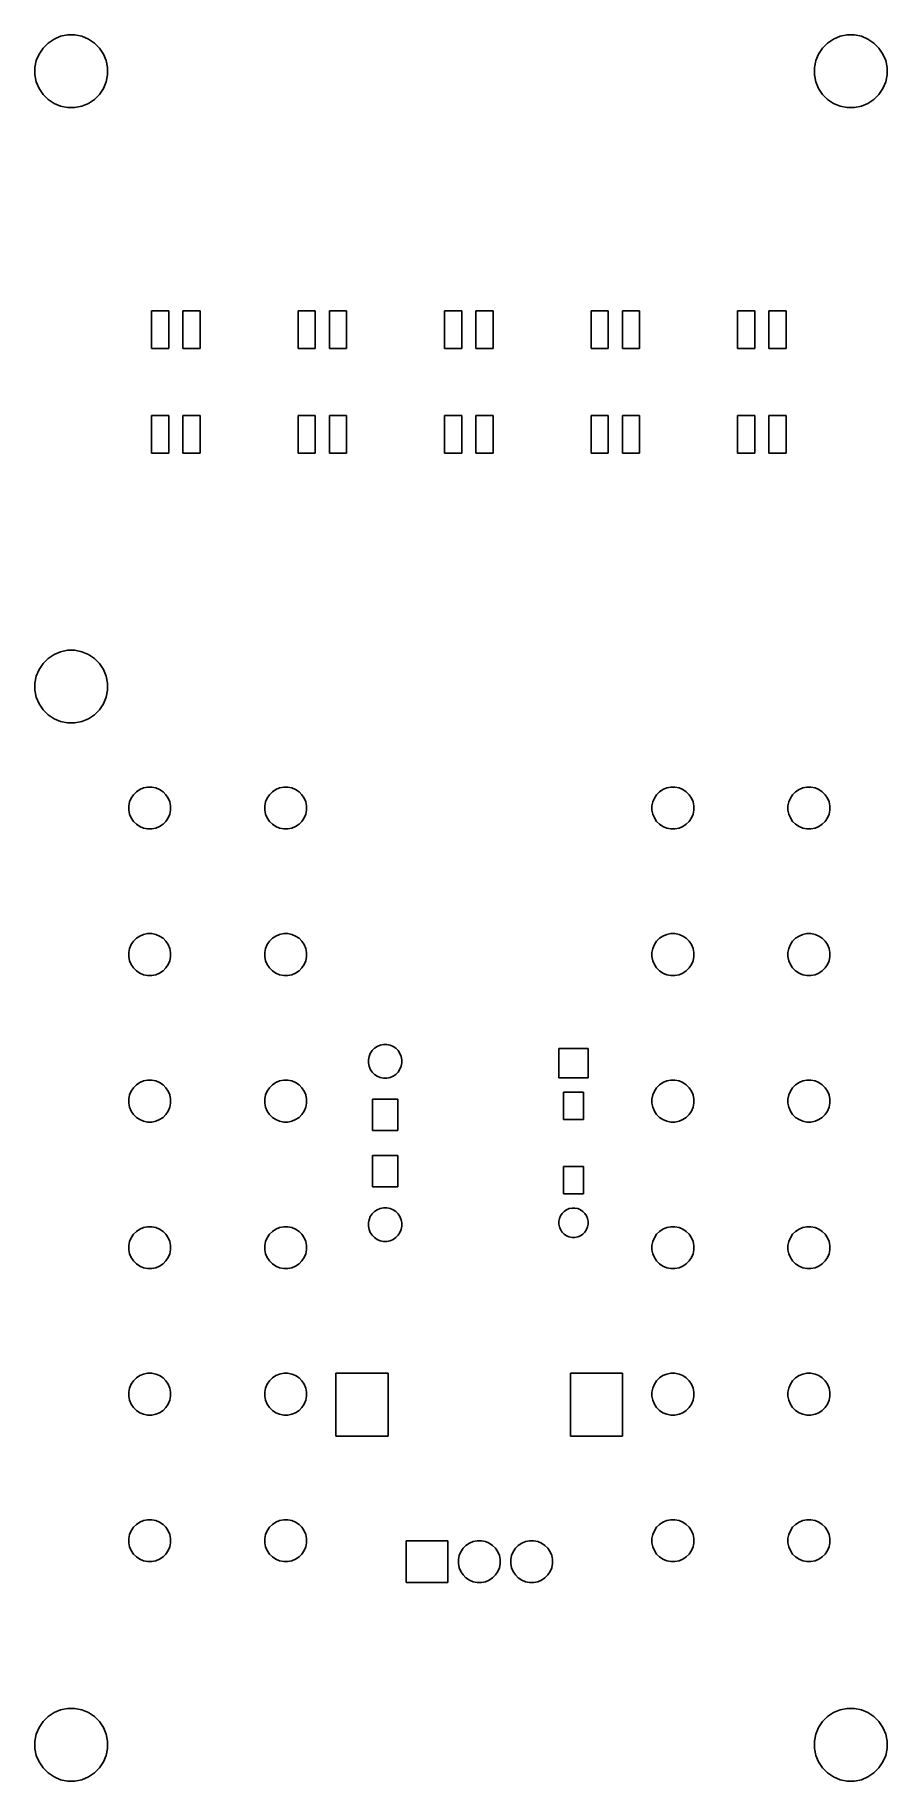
# Model space of a CAD drawing. Extents: x 121.3 to 162, y -103.5 to -20.1.
import ezdxf

# ---------------------------------------------------------------- set-up
doc = ezdxf.new("R2010")
doc.units = 0
doc.layers.add('BLACK', color=7, linetype='CONTINUOUS')

msp = doc.modelspace()

# ---------------------------------------------------------------- linework, layer by layer
at = {"layer": 'BLACK', "linetype": 'CONTINUOUS'}
for p, q in [((121.462, -20.9782), (121.652, -20.694)), ((121.652, -20.694), (121.894, -20.4523)), ((121.894, -20.4523), (122.178, -20.2625)), ((122.178, -20.2625), (122.494, -20.1317)), ((122.494, -20.1317), (122.829, -20.065)), ((122.829, -20.065), (123.171, -20.065)), ((123.171, -20.065), (123.506, -20.1317)), ((123.506, -20.1317), (123.822, -20.2625)), ((123.822, -20.2625), (124.106, -20.4523)), ((124.106, -20.4523), (124.348, -20.694)), ((124.348, -20.694), (124.538, -20.9782)), ((158.712, -20.9782), (158.902, -20.694)), ((158.902, -20.694), (159.144, -20.4523)), ((159.144, -20.4523), (159.428, -20.2625)), ((159.428, -20.2625), (159.744, -20.1317)), ((159.744, -20.1317), (160.079, -20.065)), ((160.079, -20.065), (160.421, -20.065)), ((160.421, -20.065), (160.756, -20.1317)), ((160.756, -20.1317), (161.072, -20.2625)), ((161.072, -20.2625), (161.356, -20.4523)), ((161.356, -20.4523), (161.598, -20.694)), ((161.598, -20.694), (161.788, -20.9782)), ((121.265, -21.6291), (121.332, -21.2939)), ((121.265, -21.9709), (121.265, -21.6291)), ((121.332, -21.2939), (121.462, -20.9782)), ((124.538, -20.9782), (124.668, -21.2939)), ((124.668, -21.2939), (124.735, -21.6291)), ((124.735, -21.6291), (124.735, -21.9709)), ((158.515, -21.6291), (158.582, -21.2939)), ((158.515, -21.9709), (158.515, -21.6291)), ((158.582, -21.2939), (158.712, -20.9782)), ((161.788, -20.9782), (161.918, -21.2939)), ((161.918, -21.2939), (161.985, -21.6291)), ((161.985, -21.6291), (161.985, -21.9709)), ((121.332, -22.3061), (121.265, -21.9709)), ((121.462, -22.6218), (121.332, -22.3061)), ((124.668, -22.3061), (124.538, -22.6218)), ((124.735, -21.9709), (124.668, -22.3061)), ((158.582, -22.3061), (158.515, -21.9709)), ((158.712, -22.6218), (158.582, -22.3061)), ((161.918, -22.3061), (161.788, -22.6218)), ((161.985, -21.9709), (161.918, -22.3061)), ((121.652, -22.906), (121.462, -22.6218)), ((121.894, -23.1477), (121.652, -22.906)), ((122.178, -23.3375), (121.894, -23.1477)), ((122.494, -23.4683), (122.178, -23.3375)), ((123.822, -23.3375), (123.506, -23.4683)), ((124.106, -23.1477), (123.822, -23.3375)), ((124.348, -22.906), (124.106, -23.1477)), ((124.538, -22.6218), (124.348, -22.906)), ((158.902, -22.906), (158.712, -22.6218)), ((159.144, -23.1477), (158.902, -22.906)), ((159.428, -23.3375), (159.144, -23.1477)), ((159.744, -23.4683), (159.428, -23.3375)), ((161.072, -23.3375), (160.756, -23.4683)), ((161.356, -23.1477), (161.072, -23.3375)), ((161.598, -22.906), (161.356, -23.1477)), ((161.788, -22.6218), (161.598, -22.906)), ((122.829, -23.535), (122.494, -23.4683)), ((123.171, -23.535), (122.829, -23.535)), ((123.506, -23.4683), (123.171, -23.535)), ((160.079, -23.535), (159.744, -23.4683)), ((160.421, -23.535), (160.079, -23.535)), ((160.756, -23.4683), (160.421, -23.535)), ((126.84, -35.05), (126.84, -33.25)), ((126.84, -33.25), (127.66, -33.25)), ((127.66, -33.25), (127.66, -35.05)), ((128.34, -35.05), (128.34, -33.25)), ((128.34, -33.25), (129.16, -33.25)), ((129.16, -33.25), (129.16, -35.05)), ((133.84, -35.05), (133.84, -33.25)), ((133.84, -33.25), (134.66, -33.25)), ((134.66, -33.25), (134.66, -35.05)), ((135.34, -35.05), (135.34, -33.25)), ((135.34, -33.25), (136.16, -33.25)), ((136.16, -33.25), (136.16, -35.05)), ((140.84, -35.05), (140.84, -33.25)), ((140.84, -33.25), (141.66, -33.25)), ((141.66, -33.25), (141.66, -35.05)), ((142.34, -35.05), (142.34, -33.25)), ((142.34, -33.25), (143.16, -33.25)), ((143.16, -33.25), (143.16, -35.05)), ((147.84, -35.05), (147.84, -33.25)), ((147.84, -33.25), (148.66, -33.25)), ((148.66, -33.25), (148.66, -35.05)), ((149.34, -35.05), (149.34, -33.25)), ((149.34, -33.25), (150.16, -33.25)), ((150.16, -33.25), (150.16, -35.05)), ((154.84, -35.05), (154.84, -33.25)), ((154.84, -33.25), (155.66, -33.25)), ((155.66, -33.25), (155.66, -35.05)), ((156.34, -35.05), (156.34, -33.25)), ((156.34, -33.25), (157.16, -33.25)), ((157.16, -33.25), (157.16, -35.05)), ((127.66, -35.05), (126.84, -35.05)), ((129.16, -35.05), (128.34, -35.05)), ((134.66, -35.05), (133.84, -35.05)), ((136.16, -35.05), (135.34, -35.05)), ((141.66, -35.05), (140.84, -35.05)), ((143.16, -35.05), (142.34, -35.05)), ((148.66, -35.05), (147.84, -35.05)), ((150.16, -35.05), (149.34, -35.05)), ((155.66, -35.05), (154.84, -35.05)), ((157.16, -35.05), (156.34, -35.05)), ((126.84, -40.05), (126.84, -38.25)), ((126.84, -38.25), (127.66, -38.25)), ((127.66, -38.25), (127.66, -40.05)), ((128.34, -40.05), (128.34, -38.25)), ((128.34, -38.25), (129.16, -38.25)), ((129.16, -38.25), (129.16, -40.05)), ((133.84, -40.05), (133.84, -38.25)), ((133.84, -38.25), (134.66, -38.25)), ((134.66, -38.25), (134.66, -40.05)), ((135.34, -40.05), (135.34, -38.25)), ((135.34, -38.25), (136.16, -38.25)), ((136.16, -38.25), (136.16, -40.05)), ((140.84, -40.05), (140.84, -38.25)), ((140.84, -38.25), (141.66, -38.25)), ((141.66, -38.25), (141.66, -40.05)), ((142.34, -40.05), (142.34, -38.25)), ((142.34, -38.25), (143.16, -38.25)), ((143.16, -38.25), (143.16, -40.05)), ((147.84, -40.05), (147.84, -38.25)), ((147.84, -38.25), (148.66, -38.25)), ((148.66, -38.25), (148.66, -40.05)), ((149.34, -40.05), (149.34, -38.25)), ((149.34, -38.25), (150.16, -38.25)), ((150.16, -38.25), (150.16, -40.05)), ((154.84, -40.05), (154.84, -38.25)), ((154.84, -38.25), (155.66, -38.25)), ((155.66, -38.25), (155.66, -40.05)), ((156.34, -40.05), (156.34, -38.25)), ((156.34, -38.25), (157.16, -38.25)), ((157.16, -38.25), (157.16, -40.05)), ((127.66, -40.05), (126.84, -40.05)), ((129.16, -40.05), (128.34, -40.05)), ((134.66, -40.05), (133.84, -40.05)), ((136.16, -40.05), (135.34, -40.05)), ((141.66, -40.05), (140.84, -40.05)), ((143.16, -40.05), (142.34, -40.05)), ((148.66, -40.05), (147.84, -40.05)), ((150.16, -40.05), (149.34, -40.05)), ((155.66, -40.05), (154.84, -40.05)), ((157.16, -40.05), (156.34, -40.05)), ((121.652, -50.094), (121.894, -49.8523)), ((121.894, -49.8523), (122.178, -49.6625)), ((122.178, -49.6625), (122.494, -49.5317)), ((122.494, -49.5317), (122.829, -49.465)), ((122.829, -49.465), (123.171, -49.465)), ((123.171, -49.465), (123.506, -49.5317)), ((123.506, -49.5317), (123.822, -49.6625)), ((123.822, -49.6625), (124.106, -49.8523)), ((124.106, -49.8523), (124.348, -50.094)), ((121.265, -51.0291), (121.332, -50.6939)), ((121.332, -50.6939), (121.462, -50.3782)), ((121.462, -50.3782), (121.652, -50.094)), ((124.348, -50.094), (124.538, -50.3782)), ((124.538, -50.3782), (124.668, -50.6939)), ((124.668, -50.6939), (124.735, -51.0291)), ((121.265, -51.3709), (121.265, -51.0291)), ((121.332, -51.7061), (121.265, -51.3709)), ((121.462, -52.0218), (121.332, -51.7061)), ((124.668, -51.7061), (124.538, -52.0218)), ((124.735, -51.3709), (124.668, -51.7061)), ((124.735, -51.0291), (124.735, -51.3709)), ((121.652, -52.306), (121.462, -52.0218)), ((121.894, -52.5477), (121.652, -52.306)), ((122.178, -52.7375), (121.894, -52.5477)), ((124.106, -52.5477), (123.822, -52.7375)), ((124.348, -52.306), (124.106, -52.5477)), ((124.538, -52.0218), (124.348, -52.306)), ((122.494, -52.8683), (122.178, -52.7375)), ((122.829, -52.935), (122.494, -52.8683)), ((123.171, -52.935), (122.829, -52.935)), ((123.506, -52.8683), (123.171, -52.935)), ((123.822, -52.7375), (123.506, -52.8683)), ((125.75, -56.9015), (125.788, -56.7083)), ((125.788, -56.7083), (125.864, -56.5263)), ((125.864, -56.5263), (125.973, -56.3625)), ((125.973, -56.3625), (126.113, -56.2232)), ((126.113, -56.2232), (126.276, -56.1138)), ((126.276, -56.1138), (126.458, -56.0384)), ((126.458, -56.0384), (126.652, -56)), ((126.652, -56), (126.848, -56)), ((126.848, -56), (127.042, -56.0384)), ((127.042, -56.0384), (127.224, -56.1138)), ((127.224, -56.1138), (127.387, -56.2232)), ((127.387, -56.2232), (127.527, -56.3625)), ((127.527, -56.3625), (127.636, -56.5263)), ((127.636, -56.5263), (127.712, -56.7083)), ((127.712, -56.7083), (127.75, -56.9015)), ((132.25, -56.9015), (132.288, -56.7083)), ((132.288, -56.7083), (132.364, -56.5263)), ((132.364, -56.5263), (132.473, -56.3625)), ((132.473, -56.3625), (132.613, -56.2232)), ((132.613, -56.2232), (132.776, -56.1138)), ((132.776, -56.1138), (132.958, -56.0384)), ((132.958, -56.0384), (133.152, -56)), ((133.152, -56), (133.348, -56)), ((133.348, -56), (133.542, -56.0384)), ((133.542, -56.0384), (133.724, -56.1138)), ((133.724, -56.1138), (133.887, -56.2232)), ((133.887, -56.2232), (134.027, -56.3625)), ((134.027, -56.3625), (134.136, -56.5263)), ((134.136, -56.5263), (134.212, -56.7083)), ((134.212, -56.7083), (134.25, -56.9015)), ((150.75, -56.9015), (150.788, -56.7083)), ((150.788, -56.7083), (150.864, -56.5263)), ((150.864, -56.5263), (150.973, -56.3625)), ((150.973, -56.3625), (151.113, -56.2232)), ((151.113, -56.2232), (151.276, -56.1138)), ((151.276, -56.1138), (151.458, -56.0384)), ((151.458, -56.0384), (151.652, -56)), ((151.652, -56), (151.848, -56)), ((151.848, -56), (152.042, -56.0384)), ((152.042, -56.0384), (152.224, -56.1138)), ((152.224, -56.1138), (152.387, -56.2232)), ((152.387, -56.2232), (152.527, -56.3625)), ((152.527, -56.3625), (152.636, -56.5263)), ((152.636, -56.5263), (152.712, -56.7083)), ((152.712, -56.7083), (152.75, -56.9015)), ((157.25, -56.9015), (157.288, -56.7083)), ((157.288, -56.7083), (157.364, -56.5263)), ((157.364, -56.5263), (157.473, -56.3625)), ((157.473, -56.3625), (157.613, -56.2232)), ((157.613, -56.2232), (157.776, -56.1138)), ((157.776, -56.1138), (157.958, -56.0384)), ((157.958, -56.0384), (158.152, -56)), ((158.152, -56), (158.348, -56)), ((158.348, -56), (158.542, -56.0384)), ((158.542, -56.0384), (158.724, -56.1138)), ((158.724, -56.1138), (158.887, -56.2232)), ((158.887, -56.2232), (159.027, -56.3625)), ((159.027, -56.3625), (159.136, -56.5263)), ((159.136, -56.5263), (159.212, -56.7083)), ((159.212, -56.7083), (159.25, -56.9015)), ((125.75, -57.0985), (125.75, -56.9015)), ((125.788, -57.2917), (125.75, -57.0985)), ((125.864, -57.4737), (125.788, -57.2917)), ((125.973, -57.6375), (125.864, -57.4737)), ((127.636, -57.4737), (127.527, -57.6375)), ((127.712, -57.2917), (127.636, -57.4737)), ((127.75, -57.0985), (127.712, -57.2917)), ((127.75, -56.9015), (127.75, -57.0985)), ((132.25, -57.0985), (132.25, -56.9015)), ((132.288, -57.2917), (132.25, -57.0985)), ((132.364, -57.4737), (132.288, -57.2917)), ((132.473, -57.6375), (132.364, -57.4737)), ((134.136, -57.4737), (134.027, -57.6375)), ((134.212, -57.2917), (134.136, -57.4737)), ((134.25, -57.0985), (134.212, -57.2917)), ((134.25, -56.9015), (134.25, -57.0985)), ((150.75, -57.0985), (150.75, -56.9015)), ((150.788, -57.2917), (150.75, -57.0985)), ((150.864, -57.4737), (150.788, -57.2917)), ((150.973, -57.6375), (150.864, -57.4737)), ((152.636, -57.4737), (152.527, -57.6375)), ((152.712, -57.2917), (152.636, -57.4737)), ((152.75, -57.0985), (152.712, -57.2917)), ((152.75, -56.9015), (152.75, -57.0985)), ((157.25, -57.0985), (157.25, -56.9015)), ((157.288, -57.2917), (157.25, -57.0985)), ((157.364, -57.4737), (157.288, -57.2917)), ((157.473, -57.6375), (157.364, -57.4737)), ((159.136, -57.4737), (159.027, -57.6375)), ((159.212, -57.2917), (159.136, -57.4737)), ((159.25, -57.0985), (159.212, -57.2917)), ((159.25, -56.9015), (159.25, -57.0985)), ((126.113, -57.7768), (125.973, -57.6375)), ((126.276, -57.8862), (126.113, -57.7768)), ((126.458, -57.9616), (126.276, -57.8862)), ((126.652, -58), (126.458, -57.9616)), ((126.848, -58), (126.652, -58)), ((127.042, -57.9616), (126.848, -58)), ((127.224, -57.8862), (127.042, -57.9616)), ((127.387, -57.7768), (127.224, -57.8862)), ((127.527, -57.6375), (127.387, -57.7768)), ((132.613, -57.7768), (132.473, -57.6375)), ((132.776, -57.8862), (132.613, -57.7768)), ((132.958, -57.9616), (132.776, -57.8862)), ((133.152, -58), (132.958, -57.9616)), ((133.348, -58), (133.152, -58)), ((133.542, -57.9616), (133.348, -58)), ((133.724, -57.8862), (133.542, -57.9616)), ((133.887, -57.7768), (133.724, -57.8862)), ((134.027, -57.6375), (133.887, -57.7768)), ((151.113, -57.7768), (150.973, -57.6375)), ((151.276, -57.8862), (151.113, -57.7768)), ((151.458, -57.9616), (151.276, -57.8862)), ((151.652, -58), (151.458, -57.9616)), ((151.848, -58), (151.652, -58)), ((152.042, -57.9616), (151.848, -58)), ((152.224, -57.8862), (152.042, -57.9616)), ((152.387, -57.7768), (152.224, -57.8862)), ((152.527, -57.6375), (152.387, -57.7768)), ((157.613, -57.7768), (157.473, -57.6375)), ((157.776, -57.8862), (157.613, -57.7768)), ((157.958, -57.9616), (157.776, -57.8862)), ((158.152, -58), (157.958, -57.9616)), ((158.348, -58), (158.152, -58)), ((158.542, -57.9616), (158.348, -58)), ((158.724, -57.8862), (158.542, -57.9616)), ((158.887, -57.7768), (158.724, -57.8862)), ((159.027, -57.6375), (158.887, -57.7768)), ((125.864, -63.5263), (125.973, -63.3625)), ((125.973, -63.3625), (126.113, -63.2232)), ((126.113, -63.2232), (126.276, -63.1138)), ((126.276, -63.1138), (126.458, -63.0384)), ((126.458, -63.0384), (126.652, -63)), ((126.652, -63), (126.848, -63)), ((126.848, -63), (127.042, -63.0384)), ((127.042, -63.0384), (127.224, -63.1138)), ((127.224, -63.1138), (127.387, -63.2232)), ((127.387, -63.2232), (127.527, -63.3625)), ((127.527, -63.3625), (127.636, -63.5263)), ((132.364, -63.5263), (132.473, -63.3625)), ((132.473, -63.3625), (132.613, -63.2232)), ((132.613, -63.2232), (132.776, -63.1138)), ((132.776, -63.1138), (132.958, -63.0384)), ((132.958, -63.0384), (133.152, -63)), ((133.152, -63), (133.348, -63)), ((133.348, -63), (133.542, -63.0384)), ((133.542, -63.0384), (133.724, -63.1138)), ((133.724, -63.1138), (133.887, -63.2232)), ((133.887, -63.2232), (134.027, -63.3625)), ((134.027, -63.3625), (134.136, -63.5263)), ((150.864, -63.5263), (150.973, -63.3625)), ((150.973, -63.3625), (151.113, -63.2232)), ((151.113, -63.2232), (151.276, -63.1138)), ((151.276, -63.1138), (151.458, -63.0384)), ((151.458, -63.0384), (151.652, -63)), ((151.652, -63), (151.848, -63)), ((151.848, -63), (152.042, -63.0384)), ((152.042, -63.0384), (152.224, -63.1138)), ((152.224, -63.1138), (152.387, -63.2232)), ((152.387, -63.2232), (152.527, -63.3625)), ((152.527, -63.3625), (152.636, -63.5263)), ((157.364, -63.5263), (157.473, -63.3625)), ((157.473, -63.3625), (157.613, -63.2232)), ((157.613, -63.2232), (157.776, -63.1138)), ((157.776, -63.1138), (157.958, -63.0384)), ((157.958, -63.0384), (158.152, -63)), ((158.152, -63), (158.348, -63)), ((158.348, -63), (158.542, -63.0384)), ((158.542, -63.0384), (158.724, -63.1138)), ((158.724, -63.1138), (158.887, -63.2232)), ((158.887, -63.2232), (159.027, -63.3625)), ((159.027, -63.3625), (159.136, -63.5263)), ((125.75, -63.9015), (125.788, -63.7083)), ((125.75, -64.0985), (125.75, -63.9015)), ((125.788, -64.2917), (125.75, -64.0985)), ((125.788, -63.7083), (125.864, -63.5263)), ((127.636, -63.5263), (127.712, -63.7083)), ((127.712, -63.7083), (127.75, -63.9015)), ((127.75, -64.0985), (127.712, -64.2917)), ((127.75, -63.9015), (127.75, -64.0985)), ((132.25, -63.9015), (132.288, -63.7083)), ((132.25, -64.0985), (132.25, -63.9015)), ((132.288, -64.2917), (132.25, -64.0985)), ((132.288, -63.7083), (132.364, -63.5263)), ((134.136, -63.5263), (134.212, -63.7083)), ((134.212, -63.7083), (134.25, -63.9015)), ((134.25, -64.0985), (134.212, -64.2917)), ((134.25, -63.9015), (134.25, -64.0985)), ((150.75, -63.9015), (150.788, -63.7083)), ((150.75, -64.0985), (150.75, -63.9015)), ((150.788, -64.2917), (150.75, -64.0985)), ((150.788, -63.7083), (150.864, -63.5263)), ((152.636, -63.5263), (152.712, -63.7083)), ((152.712, -63.7083), (152.75, -63.9015)), ((152.75, -64.0985), (152.712, -64.2917)), ((152.75, -63.9015), (152.75, -64.0985)), ((157.25, -63.9015), (157.288, -63.7083)), ((157.25, -64.0985), (157.25, -63.9015)), ((157.288, -64.2917), (157.25, -64.0985)), ((157.288, -63.7083), (157.364, -63.5263)), ((159.136, -63.5263), (159.212, -63.7083)), ((159.212, -63.7083), (159.25, -63.9015)), ((159.25, -64.0985), (159.212, -64.2917)), ((159.25, -63.9015), (159.25, -64.0985)), ((125.864, -64.4737), (125.788, -64.2917)), ((125.973, -64.6375), (125.864, -64.4737)), ((126.113, -64.7768), (125.973, -64.6375)), ((126.276, -64.8862), (126.113, -64.7768)), ((126.458, -64.9616), (126.276, -64.8862)), ((126.652, -65), (126.458, -64.9616)), ((126.848, -65), (126.652, -65)), ((127.042, -64.9616), (126.848, -65)), ((127.224, -64.8862), (127.042, -64.9616)), ((127.387, -64.7768), (127.224, -64.8862)), ((127.527, -64.6375), (127.387, -64.7768)), ((127.636, -64.4737), (127.527, -64.6375)), ((127.712, -64.2917), (127.636, -64.4737)), ((132.364, -64.4737), (132.288, -64.2917)), ((132.473, -64.6375), (132.364, -64.4737)), ((132.613, -64.7768), (132.473, -64.6375)), ((132.776, -64.8862), (132.613, -64.7768)), ((132.958, -64.9616), (132.776, -64.8862)), ((133.152, -65), (132.958, -64.9616)), ((133.348, -65), (133.152, -65)), ((133.542, -64.9616), (133.348, -65)), ((133.724, -64.8862), (133.542, -64.9616)), ((133.887, -64.7768), (133.724, -64.8862)), ((134.027, -64.6375), (133.887, -64.7768)), ((134.136, -64.4737), (134.027, -64.6375)), ((134.212, -64.2917), (134.136, -64.4737)), ((150.864, -64.4737), (150.788, -64.2917)), ((150.973, -64.6375), (150.864, -64.4737)), ((151.113, -64.7768), (150.973, -64.6375)), ((151.276, -64.8862), (151.113, -64.7768)), ((151.458, -64.9616), (151.276, -64.8862)), ((151.652, -65), (151.458, -64.9616)), ((151.848, -65), (151.652, -65)), ((152.042, -64.9616), (151.848, -65)), ((152.224, -64.8862), (152.042, -64.9616)), ((152.387, -64.7768), (152.224, -64.8862)), ((152.527, -64.6375), (152.387, -64.7768)), ((152.636, -64.4737), (152.527, -64.6375)), ((152.712, -64.2917), (152.636, -64.4737)), ((157.364, -64.4737), (157.288, -64.2917)), ((157.473, -64.6375), (157.364, -64.4737)), ((157.613, -64.7768), (157.473, -64.6375)), ((157.776, -64.8862), (157.613, -64.7768)), ((157.958, -64.9616), (157.776, -64.8862)), ((158.152, -65), (157.958, -64.9616)), ((158.348, -65), (158.152, -65)), ((158.542, -64.9616), (158.348, -65)), ((158.724, -64.8862), (158.542, -64.9616)), ((158.887, -64.7768), (158.724, -64.8862)), ((159.027, -64.6375), (158.887, -64.7768)), ((159.136, -64.4737), (159.027, -64.6375)), ((159.212, -64.2917), (159.136, -64.4737)), ((137.49, -68.4786), (137.621, -68.391)), ((137.621, -68.391), (137.767, -68.3307)), ((137.767, -68.3307), (137.921, -68.3)), ((137.921, -68.3), (138.079, -68.3)), ((138.079, -68.3), (138.233, -68.3307)), ((138.233, -68.3307), (138.379, -68.391)), ((138.379, -68.391), (138.51, -68.4786)), ((137.2, -69.0212), (137.231, -68.8666)), ((137.2, -69.1788), (137.2, -69.0212)), ((137.231, -69.3334), (137.2, -69.1788)), ((137.231, -68.8666), (137.291, -68.7211)), ((137.291, -68.7211), (137.379, -68.59)), ((137.379, -68.59), (137.49, -68.4786)), ((138.51, -68.4786), (138.621, -68.59)), ((138.621, -68.59), (138.709, -68.7211)), ((138.709, -68.7211), (138.769, -68.8666)), ((138.769, -68.8666), (138.8, -69.0212)), ((138.8, -69.1788), (138.769, -69.3334)), ((138.8, -69.0212), (138.8, -69.1788)), ((146.302, -69.8885), (146.302, -68.4915)), ((146.302, -68.4915), (147.698, -68.4915)), ((147.698, -68.4915), (147.698, -69.8885)), ((126.276, -70.1138), (126.458, -70.0384)), ((126.458, -70.0384), (126.652, -70)), ((126.652, -70), (126.848, -70)), ((126.848, -70), (127.042, -70.0384)), ((127.042, -70.0384), (127.224, -70.1138)), ((132.776, -70.1138), (132.958, -70.0384)), ((132.958, -70.0384), (133.152, -70)), ((133.152, -70), (133.348, -70)), ((133.348, -70), (133.542, -70.0384)), ((133.542, -70.0384), (133.724, -70.1138)), ((137.291, -69.4789), (137.231, -69.3334)), ((137.379, -69.61), (137.291, -69.4789)), ((137.49, -69.7214), (137.379, -69.61)), ((137.621, -69.809), (137.49, -69.7214)), ((137.767, -69.8693), (137.621, -69.809)), ((137.921, -69.9), (137.767, -69.8693)), ((138.079, -69.9), (137.921, -69.9)), ((138.233, -69.8693), (138.079, -69.9)), ((138.379, -69.809), (138.233, -69.8693)), ((138.51, -69.7214), (138.379, -69.809)), ((138.621, -69.61), (138.51, -69.7214)), ((138.709, -69.4789), (138.621, -69.61)), ((138.769, -69.3334), (138.709, -69.4789)), ((147.698, -69.8885), (146.302, -69.8885)), ((151.276, -70.1138), (151.458, -70.0384)), ((151.458, -70.0384), (151.652, -70)), ((151.652, -70), (151.848, -70)), ((151.848, -70), (152.042, -70.0384)), ((152.042, -70.0384), (152.224, -70.1138)), ((157.776, -70.1138), (157.958, -70.0384)), ((157.958, -70.0384), (158.152, -70)), ((158.152, -70), (158.348, -70)), ((158.348, -70), (158.542, -70.0384)), ((158.542, -70.0384), (158.724, -70.1138)), ((125.75, -70.9015), (125.788, -70.7083)), ((125.75, -71.0985), (125.75, -70.9015)), ((125.788, -70.7083), (125.864, -70.5263)), ((125.864, -70.5263), (125.973, -70.3625)), ((125.973, -70.3625), (126.113, -70.2232)), ((126.113, -70.2232), (126.276, -70.1138)), ((127.224, -70.1138), (127.387, -70.2232)), ((127.387, -70.2232), (127.527, -70.3625)), ((127.527, -70.3625), (127.636, -70.5263)), ((127.636, -70.5263), (127.712, -70.7083)), ((127.712, -70.7083), (127.75, -70.9015)), ((127.75, -70.9015), (127.75, -71.0985)), ((132.25, -70.9015), (132.288, -70.7083)), ((132.25, -71.0985), (132.25, -70.9015)), ((132.288, -70.7083), (132.364, -70.5263)), ((132.364, -70.5263), (132.473, -70.3625)), ((132.473, -70.3625), (132.613, -70.2232)), ((132.613, -70.2232), (132.776, -70.1138)), ((133.724, -70.1138), (133.887, -70.2232)), ((133.887, -70.2232), (134.027, -70.3625)), ((134.027, -70.3625), (134.136, -70.5263)), ((134.136, -70.5263), (134.212, -70.7083)), ((134.212, -70.7083), (134.25, -70.9015)), ((134.25, -70.9015), (134.25, -71.0985)), ((137.4, -72.4), (137.4, -70.9)), ((137.4, -70.9), (138.6, -70.9)), ((138.6, -70.9), (138.6, -72.4)), ((146.525, -71.875), (146.525, -70.575)), ((146.525, -70.575), (147.475, -70.575)), ((147.475, -70.575), (147.475, -71.875)), ((150.75, -70.9015), (150.788, -70.7083)), ((150.75, -71.0985), (150.75, -70.9015)), ((150.788, -70.7083), (150.864, -70.5263)), ((150.864, -70.5263), (150.973, -70.3625)), ((150.973, -70.3625), (151.113, -70.2232)), ((151.113, -70.2232), (151.276, -70.1138)), ((152.224, -70.1138), (152.387, -70.2232)), ((152.387, -70.2232), (152.527, -70.3625)), ((152.527, -70.3625), (152.636, -70.5263)), ((152.636, -70.5263), (152.712, -70.7083)), ((152.712, -70.7083), (152.75, -70.9015)), ((152.75, -70.9015), (152.75, -71.0985)), ((157.25, -70.9015), (157.288, -70.7083)), ((157.25, -71.0985), (157.25, -70.9015)), ((157.288, -70.7083), (157.364, -70.5263)), ((157.364, -70.5263), (157.473, -70.3625)), ((157.473, -70.3625), (157.613, -70.2232)), ((157.613, -70.2232), (157.776, -70.1138)), ((158.724, -70.1138), (158.887, -70.2232)), ((158.887, -70.2232), (159.027, -70.3625)), ((159.027, -70.3625), (159.136, -70.5263)), ((159.136, -70.5263), (159.212, -70.7083)), ((159.212, -70.7083), (159.25, -70.9015)), ((159.25, -70.9015), (159.25, -71.0985)), ((125.788, -71.2917), (125.75, -71.0985)), ((125.864, -71.4737), (125.788, -71.2917)), ((125.973, -71.6375), (125.864, -71.4737)), ((126.113, -71.7768), (125.973, -71.6375)), ((127.527, -71.6375), (127.387, -71.7768)), ((127.636, -71.4737), (127.527, -71.6375)), ((127.712, -71.2917), (127.636, -71.4737)), ((127.75, -71.0985), (127.712, -71.2917)), ((132.288, -71.2917), (132.25, -71.0985)), ((132.364, -71.4737), (132.288, -71.2917)), ((132.473, -71.6375), (132.364, -71.4737)), ((132.613, -71.7768), (132.473, -71.6375)), ((134.027, -71.6375), (133.887, -71.7768)), ((134.136, -71.4737), (134.027, -71.6375)), ((134.212, -71.2917), (134.136, -71.4737)), ((134.25, -71.0985), (134.212, -71.2917)), ((150.788, -71.2917), (150.75, -71.0985)), ((150.864, -71.4737), (150.788, -71.2917)), ((150.973, -71.6375), (150.864, -71.4737)), ((151.113, -71.7768), (150.973, -71.6375)), ((152.527, -71.6375), (152.387, -71.7768)), ((152.636, -71.4737), (152.527, -71.6375)), ((152.712, -71.2917), (152.636, -71.4737)), ((152.75, -71.0985), (152.712, -71.2917)), ((157.288, -71.2917), (157.25, -71.0985)), ((157.364, -71.4737), (157.288, -71.2917)), ((157.473, -71.6375), (157.364, -71.4737)), ((157.613, -71.7768), (157.473, -71.6375)), ((159.027, -71.6375), (158.887, -71.7768)), ((159.136, -71.4737), (159.027, -71.6375)), ((159.212, -71.2917), (159.136, -71.4737)), ((159.25, -71.0985), (159.212, -71.2917)), ((126.276, -71.8862), (126.113, -71.7768)), ((126.458, -71.9616), (126.276, -71.8862)), ((126.652, -72), (126.458, -71.9616)), ((126.848, -72), (126.652, -72)), ((127.042, -71.9616), (126.848, -72)), ((127.224, -71.8862), (127.042, -71.9616)), ((127.387, -71.7768), (127.224, -71.8862)), ((132.776, -71.8862), (132.613, -71.7768)), ((132.958, -71.9616), (132.776, -71.8862)), ((133.152, -72), (132.958, -71.9616)), ((133.348, -72), (133.152, -72)), ((133.542, -71.9616), (133.348, -72)), ((133.724, -71.8862), (133.542, -71.9616)), ((133.887, -71.7768), (133.724, -71.8862)), ((138.6, -72.4), (137.4, -72.4)), ((147.475, -71.875), (146.525, -71.875)), ((151.276, -71.8862), (151.113, -71.7768)), ((151.458, -71.9616), (151.276, -71.8862)), ((151.652, -72), (151.458, -71.9616)), ((151.848, -72), (151.652, -72)), ((152.042, -71.9616), (151.848, -72)), ((152.224, -71.8862), (152.042, -71.9616)), ((152.387, -71.7768), (152.224, -71.8862)), ((157.776, -71.8862), (157.613, -71.7768)), ((157.958, -71.9616), (157.776, -71.8862)), ((158.152, -72), (157.958, -71.9616)), ((158.348, -72), (158.152, -72)), ((158.542, -71.9616), (158.348, -72)), ((158.724, -71.8862), (158.542, -71.9616)), ((158.887, -71.7768), (158.724, -71.8862)), ((137.4, -75.1), (137.4, -73.6)), ((137.4, -73.6), (138.6, -73.6)), ((138.6, -73.6), (138.6, -75.1)), ((146.525, -75.425), (146.525, -74.125)), ((146.525, -74.125), (147.475, -74.125)), ((147.475, -74.125), (147.475, -75.425)), ((138.6, -75.1), (137.4, -75.1)), ((147.475, -75.425), (146.525, -75.425)), ((137.2, -76.8212), (137.231, -76.6666)), ((137.231, -76.6666), (137.291, -76.5211)), ((137.291, -76.5211), (137.379, -76.39)), ((137.379, -76.39), (137.49, -76.2786)), ((137.49, -76.2786), (137.621, -76.191)), ((137.621, -76.191), (137.767, -76.1307)), ((137.767, -76.1307), (137.921, -76.1)), ((137.921, -76.1), (138.079, -76.1)), ((138.079, -76.1), (138.233, -76.1307)), ((138.233, -76.1307), (138.379, -76.191)), ((138.379, -76.191), (138.51, -76.2786)), ((138.51, -76.2786), (138.621, -76.39)), ((138.621, -76.39), (138.709, -76.5211)), ((138.709, -76.5211), (138.769, -76.6666)), ((138.769, -76.6666), (138.8, -76.8212)), ((146.302, -76.7412), (146.328, -76.6063)), ((146.302, -76.8788), (146.302, -76.7412)), ((146.328, -76.6063), (146.381, -76.4791)), ((146.381, -76.4791), (146.457, -76.3647)), ((146.457, -76.3647), (146.555, -76.2674)), ((146.555, -76.2674), (146.669, -76.191)), ((146.669, -76.191), (146.796, -76.1383)), ((146.796, -76.1383), (146.931, -76.1115)), ((146.931, -76.1115), (147.069, -76.1115)), ((147.069, -76.1115), (147.204, -76.1383)), ((147.204, -76.1383), (147.331, -76.191)), ((147.331, -76.191), (147.445, -76.2674)), ((147.445, -76.2674), (147.543, -76.3647)), ((147.543, -76.3647), (147.619, -76.4791)), ((147.619, -76.4791), (147.672, -76.6063)), ((147.672, -76.6063), (147.698, -76.7412)), ((147.698, -76.7412), (147.698, -76.8788)), ((125.788, -77.7083), (125.864, -77.5263)), ((125.864, -77.5263), (125.973, -77.3625)), ((125.973, -77.3625), (126.113, -77.2232)), ((126.113, -77.2232), (126.276, -77.1138)), ((126.276, -77.1138), (126.458, -77.0384)), ((126.458, -77.0384), (126.652, -77)), ((126.652, -77), (126.848, -77)), ((126.848, -77), (127.042, -77.0384)), ((127.042, -77.0384), (127.224, -77.1138)), ((127.224, -77.1138), (127.387, -77.2232)), ((127.387, -77.2232), (127.527, -77.3625)), ((127.527, -77.3625), (127.636, -77.5263)), ((127.636, -77.5263), (127.712, -77.7083)), ((132.288, -77.7083), (132.364, -77.5263)), ((132.364, -77.5263), (132.473, -77.3625)), ((132.473, -77.3625), (132.613, -77.2232)), ((132.613, -77.2232), (132.776, -77.1138)), ((132.776, -77.1138), (132.958, -77.0384)), ((132.958, -77.0384), (133.152, -77)), ((133.152, -77), (133.348, -77)), ((133.348, -77), (133.542, -77.0384)), ((133.542, -77.0384), (133.724, -77.1138)), ((133.724, -77.1138), (133.887, -77.2232)), ((133.887, -77.2232), (134.027, -77.3625)), ((134.027, -77.3625), (134.136, -77.5263)), ((134.136, -77.5263), (134.212, -77.7083)), ((137.2, -76.9788), (137.2, -76.8212)), ((137.231, -77.1334), (137.2, -76.9788)), ((137.291, -77.2789), (137.231, -77.1334)), ((137.379, -77.41), (137.291, -77.2789)), ((137.49, -77.5214), (137.379, -77.41)), ((137.621, -77.609), (137.49, -77.5214)), ((138.51, -77.5214), (138.379, -77.609)), ((138.621, -77.41), (138.51, -77.5214)), ((138.709, -77.2789), (138.621, -77.41)), ((138.769, -77.1334), (138.709, -77.2789)), ((138.8, -76.9788), (138.769, -77.1334)), ((138.8, -76.8212), (138.8, -76.9788)), ((146.328, -77.0137), (146.302, -76.8788)), ((146.381, -77.1409), (146.328, -77.0137)), ((146.457, -77.2553), (146.381, -77.1409)), ((146.555, -77.3526), (146.457, -77.2553)), ((146.669, -77.429), (146.555, -77.3526)), ((146.796, -77.4817), (146.669, -77.429)), ((146.931, -77.5085), (146.796, -77.4817)), ((147.069, -77.5085), (146.931, -77.5085)), ((147.204, -77.4817), (147.069, -77.5085)), ((147.331, -77.429), (147.204, -77.4817)), ((147.445, -77.3526), (147.331, -77.429)), ((147.543, -77.2553), (147.445, -77.3526)), ((147.619, -77.1409), (147.543, -77.2553)), ((147.672, -77.0137), (147.619, -77.1409)), ((147.698, -76.8788), (147.672, -77.0137)), ((150.788, -77.7083), (150.864, -77.5263)), ((150.864, -77.5263), (150.973, -77.3625)), ((150.973, -77.3625), (151.113, -77.2232)), ((151.113, -77.2232), (151.276, -77.1138)), ((151.276, -77.1138), (151.458, -77.0384)), ((151.458, -77.0384), (151.652, -77)), ((151.652, -77), (151.848, -77)), ((151.848, -77), (152.042, -77.0384)), ((152.042, -77.0384), (152.224, -77.1138)), ((152.224, -77.1138), (152.387, -77.2232)), ((152.387, -77.2232), (152.527, -77.3625)), ((152.527, -77.3625), (152.636, -77.5263)), ((152.636, -77.5263), (152.712, -77.7083)), ((157.288, -77.7083), (157.364, -77.5263)), ((157.364, -77.5263), (157.473, -77.3625)), ((157.473, -77.3625), (157.613, -77.2232)), ((157.613, -77.2232), (157.776, -77.1138)), ((157.776, -77.1138), (157.958, -77.0384)), ((157.958, -77.0384), (158.152, -77)), ((158.152, -77), (158.348, -77)), ((158.348, -77), (158.542, -77.0384)), ((158.542, -77.0384), (158.724, -77.1138)), ((158.724, -77.1138), (158.887, -77.2232)), ((158.887, -77.2232), (159.027, -77.3625)), ((159.027, -77.3625), (159.136, -77.5263)), ((159.136, -77.5263), (159.212, -77.7083)), ((125.75, -77.9015), (125.788, -77.7083)), ((125.75, -78.0985), (125.75, -77.9015)), ((125.788, -78.2917), (125.75, -78.0985)), ((125.864, -78.4737), (125.788, -78.2917)), ((127.712, -78.2917), (127.636, -78.4737)), ((127.712, -77.7083), (127.75, -77.9015)), ((127.75, -78.0985), (127.712, -78.2917)), ((127.75, -77.9015), (127.75, -78.0985)), ((132.25, -77.9015), (132.288, -77.7083)), ((132.25, -78.0985), (132.25, -77.9015)), ((132.288, -78.2917), (132.25, -78.0985)), ((132.364, -78.4737), (132.288, -78.2917)), ((134.212, -78.2917), (134.136, -78.4737)), ((134.212, -77.7083), (134.25, -77.9015)), ((134.25, -78.0985), (134.212, -78.2917)), ((134.25, -77.9015), (134.25, -78.0985)), ((137.767, -77.6693), (137.621, -77.609)), ((137.921, -77.7), (137.767, -77.6693)), ((138.079, -77.7), (137.921, -77.7)), ((138.233, -77.6693), (138.079, -77.7)), ((138.379, -77.609), (138.233, -77.6693)), ((150.75, -77.9015), (150.788, -77.7083)), ((150.75, -78.0985), (150.75, -77.9015)), ((150.788, -78.2917), (150.75, -78.0985)), ((150.864, -78.4737), (150.788, -78.2917)), ((152.712, -78.2917), (152.636, -78.4737)), ((152.712, -77.7083), (152.75, -77.9015)), ((152.75, -78.0985), (152.712, -78.2917)), ((152.75, -77.9015), (152.75, -78.0985)), ((157.25, -77.9015), (157.288, -77.7083)), ((157.25, -78.0985), (157.25, -77.9015)), ((157.288, -78.2917), (157.25, -78.0985)), ((157.364, -78.4737), (157.288, -78.2917)), ((159.212, -78.2917), (159.136, -78.4737)), ((159.212, -77.7083), (159.25, -77.9015)), ((159.25, -78.0985), (159.212, -78.2917)), ((159.25, -77.9015), (159.25, -78.0985)), ((125.973, -78.6375), (125.864, -78.4737)), ((126.113, -78.7768), (125.973, -78.6375)), ((126.276, -78.8862), (126.113, -78.7768)), ((126.458, -78.9616), (126.276, -78.8862)), ((126.652, -79), (126.458, -78.9616)), ((126.848, -79), (126.652, -79)), ((127.042, -78.9616), (126.848, -79)), ((127.224, -78.8862), (127.042, -78.9616)), ((127.387, -78.7768), (127.224, -78.8862)), ((127.527, -78.6375), (127.387, -78.7768)), ((127.636, -78.4737), (127.527, -78.6375)), ((132.473, -78.6375), (132.364, -78.4737)), ((132.613, -78.7768), (132.473, -78.6375)), ((132.776, -78.8862), (132.613, -78.7768)), ((132.958, -78.9616), (132.776, -78.8862)), ((133.152, -79), (132.958, -78.9616)), ((133.348, -79), (133.152, -79)), ((133.542, -78.9616), (133.348, -79)), ((133.724, -78.8862), (133.542, -78.9616)), ((133.887, -78.7768), (133.724, -78.8862)), ((134.027, -78.6375), (133.887, -78.7768)), ((134.136, -78.4737), (134.027, -78.6375)), ((150.973, -78.6375), (150.864, -78.4737)), ((151.113, -78.7768), (150.973, -78.6375)), ((151.276, -78.8862), (151.113, -78.7768)), ((151.458, -78.9616), (151.276, -78.8862)), ((151.652, -79), (151.458, -78.9616)), ((151.848, -79), (151.652, -79)), ((152.042, -78.9616), (151.848, -79)), ((152.224, -78.8862), (152.042, -78.9616)), ((152.387, -78.7768), (152.224, -78.8862)), ((152.527, -78.6375), (152.387, -78.7768)), ((152.636, -78.4737), (152.527, -78.6375)), ((157.473, -78.6375), (157.364, -78.4737)), ((157.613, -78.7768), (157.473, -78.6375)), ((157.776, -78.8862), (157.613, -78.7768)), ((157.958, -78.9616), (157.776, -78.8862)), ((158.152, -79), (157.958, -78.9616)), ((158.348, -79), (158.152, -79)), ((158.542, -78.9616), (158.348, -79)), ((158.724, -78.8862), (158.542, -78.9616)), ((158.887, -78.7768), (158.724, -78.8862)), ((159.027, -78.6375), (158.887, -78.7768)), ((159.136, -78.4737), (159.027, -78.6375)), ((125.973, -84.3625), (126.113, -84.2232)), ((126.113, -84.2232), (126.276, -84.1138)), ((126.276, -84.1138), (126.458, -84.0384)), ((126.458, -84.0384), (126.652, -84)), ((126.652, -84), (126.848, -84)), ((126.848, -84), (127.042, -84.0384)), ((127.042, -84.0384), (127.224, -84.1138)), ((127.224, -84.1138), (127.387, -84.2232)), ((127.387, -84.2232), (127.527, -84.3625)), ((132.473, -84.3625), (132.613, -84.2232)), ((132.613, -84.2232), (132.776, -84.1138)), ((132.776, -84.1138), (132.958, -84.0384)), ((132.958, -84.0384), (133.152, -84)), ((133.152, -84), (133.348, -84)), ((133.348, -84), (133.542, -84.0384)), ((133.542, -84.0384), (133.724, -84.1138)), ((133.724, -84.1138), (133.887, -84.2232)), ((133.887, -84.2232), (134.027, -84.3625)), ((135.65, -87), (135.65, -84)), ((135.65, -84), (138.15, -84)), ((138.15, -84), (138.15, -87)), ((146.85, -87), (146.85, -84)), ((146.85, -84), (149.35, -84)), ((149.35, -84), (149.35, -87)), ((150.973, -84.3625), (151.113, -84.2232)), ((151.113, -84.2232), (151.276, -84.1138)), ((151.276, -84.1138), (151.458, -84.0384)), ((151.458, -84.0384), (151.652, -84)), ((151.652, -84), (151.848, -84)), ((151.848, -84), (152.042, -84.0384)), ((152.042, -84.0384), (152.224, -84.1138)), ((152.224, -84.1138), (152.387, -84.2232)), ((152.387, -84.2232), (152.527, -84.3625)), ((157.473, -84.3625), (157.613, -84.2232)), ((157.613, -84.2232), (157.776, -84.1138)), ((157.776, -84.1138), (157.958, -84.0384)), ((157.958, -84.0384), (158.152, -84)), ((158.152, -84), (158.348, -84)), ((158.348, -84), (158.542, -84.0384)), ((158.542, -84.0384), (158.724, -84.1138)), ((158.724, -84.1138), (158.887, -84.2232)), ((158.887, -84.2232), (159.027, -84.3625)), ((125.75, -84.9015), (125.788, -84.7083)), ((125.75, -85.0985), (125.75, -84.9015)), ((125.788, -84.7083), (125.864, -84.5263)), ((125.864, -84.5263), (125.973, -84.3625)), ((127.527, -84.3625), (127.636, -84.5263)), ((127.636, -84.5263), (127.712, -84.7083)), ((127.712, -84.7083), (127.75, -84.9015)), ((127.75, -84.9015), (127.75, -85.0985)), ((132.25, -84.9015), (132.288, -84.7083)), ((132.25, -85.0985), (132.25, -84.9015)), ((132.288, -84.7083), (132.364, -84.5263)), ((132.364, -84.5263), (132.473, -84.3625)), ((134.027, -84.3625), (134.136, -84.5263)), ((134.136, -84.5263), (134.212, -84.7083)), ((134.212, -84.7083), (134.25, -84.9015)), ((134.25, -84.9015), (134.25, -85.0985)), ((150.75, -84.9015), (150.788, -84.7083)), ((150.75, -85.0985), (150.75, -84.9015)), ((150.788, -84.7083), (150.864, -84.5263)), ((150.864, -84.5263), (150.973, -84.3625)), ((152.527, -84.3625), (152.636, -84.5263)), ((152.636, -84.5263), (152.712, -84.7083)), ((152.712, -84.7083), (152.75, -84.9015)), ((152.75, -84.9015), (152.75, -85.0985)), ((157.25, -84.9015), (157.288, -84.7083)), ((157.25, -85.0985), (157.25, -84.9015)), ((157.288, -84.7083), (157.364, -84.5263)), ((157.364, -84.5263), (157.473, -84.3625)), ((159.027, -84.3625), (159.136, -84.5263)), ((159.136, -84.5263), (159.212, -84.7083)), ((159.212, -84.7083), (159.25, -84.9015)), ((159.25, -84.9015), (159.25, -85.0985)), ((125.788, -85.2917), (125.75, -85.0985)), ((125.864, -85.4737), (125.788, -85.2917)), ((125.973, -85.6375), (125.864, -85.4737)), ((126.113, -85.7768), (125.973, -85.6375)), ((126.276, -85.8862), (126.113, -85.7768)), ((126.458, -85.9616), (126.276, -85.8862)), ((127.224, -85.8862), (127.042, -85.9616)), ((127.387, -85.7768), (127.224, -85.8862)), ((127.527, -85.6375), (127.387, -85.7768)), ((127.636, -85.4737), (127.527, -85.6375)), ((127.712, -85.2917), (127.636, -85.4737)), ((127.75, -85.0985), (127.712, -85.2917)), ((132.288, -85.2917), (132.25, -85.0985)), ((132.364, -85.4737), (132.288, -85.2917)), ((132.473, -85.6375), (132.364, -85.4737)), ((132.613, -85.7768), (132.473, -85.6375)), ((132.776, -85.8862), (132.613, -85.7768)), ((132.958, -85.9616), (132.776, -85.8862)), ((133.724, -85.8862), (133.542, -85.9616)), ((133.887, -85.7768), (133.724, -85.8862)), ((134.027, -85.6375), (133.887, -85.7768)), ((134.136, -85.4737), (134.027, -85.6375)), ((134.212, -85.2917), (134.136, -85.4737)), ((134.25, -85.0985), (134.212, -85.2917)), ((150.788, -85.2917), (150.75, -85.0985)), ((150.864, -85.4737), (150.788, -85.2917)), ((150.973, -85.6375), (150.864, -85.4737)), ((151.113, -85.7768), (150.973, -85.6375)), ((151.276, -85.8862), (151.113, -85.7768)), ((151.458, -85.9616), (151.276, -85.8862)), ((152.224, -85.8862), (152.042, -85.9616)), ((152.387, -85.7768), (152.224, -85.8862)), ((152.527, -85.6375), (152.387, -85.7768)), ((152.636, -85.4737), (152.527, -85.6375)), ((152.712, -85.2917), (152.636, -85.4737)), ((152.75, -85.0985), (152.712, -85.2917)), ((157.288, -85.2917), (157.25, -85.0985)), ((157.364, -85.4737), (157.288, -85.2917)), ((157.473, -85.6375), (157.364, -85.4737)), ((157.613, -85.7768), (157.473, -85.6375)), ((157.776, -85.8862), (157.613, -85.7768)), ((157.958, -85.9616), (157.776, -85.8862)), ((158.724, -85.8862), (158.542, -85.9616)), ((158.887, -85.7768), (158.724, -85.8862)), ((159.027, -85.6375), (158.887, -85.7768)), ((159.136, -85.4737), (159.027, -85.6375)), ((159.212, -85.2917), (159.136, -85.4737)), ((159.25, -85.0985), (159.212, -85.2917)), ((126.652, -86), (126.458, -85.9616)), ((126.848, -86), (126.652, -86)), ((127.042, -85.9616), (126.848, -86)), ((133.152, -86), (132.958, -85.9616)), ((133.348, -86), (133.152, -86)), ((133.542, -85.9616), (133.348, -86)), ((151.652, -86), (151.458, -85.9616)), ((151.848, -86), (151.652, -86)), ((152.042, -85.9616), (151.848, -86)), ((158.152, -86), (157.958, -85.9616)), ((158.348, -86), (158.152, -86)), ((158.542, -85.9616), (158.348, -86)), ((138.15, -87), (135.65, -87)), ((149.35, -87), (146.85, -87)), ((125.75, -91.9015), (125.788, -91.7083)), ((125.788, -91.7083), (125.864, -91.5263)), ((125.864, -91.5263), (125.973, -91.3625)), ((125.973, -91.3625), (126.113, -91.2232)), ((126.113, -91.2232), (126.276, -91.1138)), ((126.276, -91.1138), (126.458, -91.0384)), ((126.458, -91.0384), (126.652, -91)), ((126.652, -91), (126.848, -91)), ((126.848, -91), (127.042, -91.0384)), ((127.042, -91.0384), (127.224, -91.1138)), ((127.224, -91.1138), (127.387, -91.2232)), ((127.387, -91.2232), (127.527, -91.3625)), ((127.527, -91.3625), (127.636, -91.5263)), ((127.636, -91.5263), (127.712, -91.7083)), ((127.712, -91.7083), (127.75, -91.9015)), ((132.25, -91.9015), (132.288, -91.7083)), ((132.288, -91.7083), (132.364, -91.5263)), ((132.364, -91.5263), (132.473, -91.3625)), ((132.473, -91.3625), (132.613, -91.2232)), ((132.613, -91.2232), (132.776, -91.1138)), ((132.776, -91.1138), (132.958, -91.0384)), ((132.958, -91.0384), (133.152, -91)), ((133.152, -91), (133.348, -91)), ((133.348, -91), (133.542, -91.0384)), ((133.542, -91.0384), (133.724, -91.1138)), ((133.724, -91.1138), (133.887, -91.2232)), ((133.887, -91.2232), (134.027, -91.3625)), ((134.027, -91.3625), (134.136, -91.5263)), ((134.136, -91.5263), (134.212, -91.7083)), ((134.212, -91.7083), (134.25, -91.9015)), ((150.75, -91.9015), (150.788, -91.7083)), ((150.788, -91.7083), (150.864, -91.5263)), ((150.864, -91.5263), (150.973, -91.3625)), ((150.973, -91.3625), (151.113, -91.2232)), ((151.113, -91.2232), (151.276, -91.1138)), ((151.276, -91.1138), (151.458, -91.0384)), ((151.458, -91.0384), (151.652, -91)), ((151.652, -91), (151.848, -91)), ((151.848, -91), (152.042, -91.0384)), ((152.042, -91.0384), (152.224, -91.1138)), ((152.224, -91.1138), (152.387, -91.2232)), ((152.387, -91.2232), (152.527, -91.3625)), ((152.527, -91.3625), (152.636, -91.5263)), ((152.636, -91.5263), (152.712, -91.7083)), ((152.712, -91.7083), (152.75, -91.9015)), ((157.25, -91.9015), (157.288, -91.7083)), ((157.288, -91.7083), (157.364, -91.5263)), ((157.364, -91.5263), (157.473, -91.3625)), ((157.473, -91.3625), (157.613, -91.2232)), ((157.613, -91.2232), (157.776, -91.1138)), ((157.776, -91.1138), (157.958, -91.0384)), ((157.958, -91.0384), (158.152, -91)), ((158.152, -91), (158.348, -91)), ((158.348, -91), (158.542, -91.0384)), ((158.542, -91.0384), (158.724, -91.1138)), ((158.724, -91.1138), (158.887, -91.2232)), ((158.887, -91.2232), (159.027, -91.3625)), ((159.027, -91.3625), (159.136, -91.5263)), ((159.136, -91.5263), (159.212, -91.7083)), ((159.212, -91.7083), (159.25, -91.9015)), ((125.75, -92.0985), (125.75, -91.9015)), ((125.788, -92.2917), (125.75, -92.0985)), ((125.864, -92.4737), (125.788, -92.2917)), ((125.973, -92.6375), (125.864, -92.4737)), ((127.636, -92.4737), (127.527, -92.6375)), ((127.712, -92.2917), (127.636, -92.4737)), ((127.75, -92.0985), (127.712, -92.2917)), ((127.75, -91.9015), (127.75, -92.0985)), ((132.25, -92.0985), (132.25, -91.9015)), ((132.288, -92.2917), (132.25, -92.0985)), ((132.364, -92.4737), (132.288, -92.2917)), ((132.473, -92.6375), (132.364, -92.4737)), ((134.136, -92.4737), (134.027, -92.6375)), ((134.212, -92.2917), (134.136, -92.4737)), ((134.25, -92.0985), (134.212, -92.2917)), ((134.25, -91.9015), (134.25, -92.0985)), ((139, -94), (139, -92)), ((139, -92), (141, -92)), ((141, -92), (141, -94)), ((141.538, -92.7083), (141.614, -92.5263)), ((141.614, -92.5263), (141.723, -92.3625)), ((141.723, -92.3625), (141.863, -92.2232)), ((141.863, -92.2232), (142.026, -92.1138)), ((142.026, -92.1138), (142.208, -92.0384)), ((142.208, -92.0384), (142.402, -92)), ((142.402, -92), (142.598, -92)), ((142.598, -92), (142.792, -92.0384)), ((142.792, -92.0384), (142.974, -92.1138)), ((142.974, -92.1138), (143.137, -92.2232)), ((143.137, -92.2232), (143.277, -92.3625)), ((143.277, -92.3625), (143.386, -92.5263)), ((143.386, -92.5263), (143.462, -92.7083)), ((144.038, -92.7083), (144.114, -92.5263)), ((144.114, -92.5263), (144.223, -92.3625)), ((144.223, -92.3625), (144.363, -92.2232)), ((144.363, -92.2232), (144.526, -92.1138)), ((144.526, -92.1138), (144.708, -92.0384)), ((144.708, -92.0384), (144.902, -92)), ((144.902, -92), (145.098, -92)), ((145.098, -92), (145.292, -92.0384)), ((145.292, -92.0384), (145.474, -92.1138)), ((145.474, -92.1138), (145.637, -92.2232)), ((145.637, -92.2232), (145.777, -92.3625)), ((145.777, -92.3625), (145.886, -92.5263)), ((145.886, -92.5263), (145.962, -92.7083)), ((150.75, -92.0985), (150.75, -91.9015)), ((150.788, -92.2917), (150.75, -92.0985)), ((150.864, -92.4737), (150.788, -92.2917)), ((150.973, -92.6375), (150.864, -92.4737)), ((152.636, -92.4737), (152.527, -92.6375)), ((152.712, -92.2917), (152.636, -92.4737)), ((152.75, -92.0985), (152.712, -92.2917)), ((152.75, -91.9015), (152.75, -92.0985)), ((157.25, -92.0985), (157.25, -91.9015)), ((157.288, -92.2917), (157.25, -92.0985)), ((157.364, -92.4737), (157.288, -92.2917)), ((157.473, -92.6375), (157.364, -92.4737)), ((159.136, -92.4737), (159.027, -92.6375)), ((159.212, -92.2917), (159.136, -92.4737)), ((159.25, -92.0985), (159.212, -92.2917)), ((159.25, -91.9015), (159.25, -92.0985)), ((126.113, -92.7768), (125.973, -92.6375)), ((126.276, -92.8862), (126.113, -92.7768)), ((126.458, -92.9616), (126.276, -92.8862)), ((126.652, -93), (126.458, -92.9616)), ((126.848, -93), (126.652, -93)), ((127.042, -92.9616), (126.848, -93)), ((127.224, -92.8862), (127.042, -92.9616)), ((127.387, -92.7768), (127.224, -92.8862)), ((127.527, -92.6375), (127.387, -92.7768)), ((132.613, -92.7768), (132.473, -92.6375)), ((132.776, -92.8862), (132.613, -92.7768)), ((132.958, -92.9616), (132.776, -92.8862)), ((133.152, -93), (132.958, -92.9616)), ((133.348, -93), (133.152, -93)), ((133.542, -92.9616), (133.348, -93)), ((133.724, -92.8862), (133.542, -92.9616)), ((133.887, -92.7768), (133.724, -92.8862)), ((134.027, -92.6375), (133.887, -92.7768)), ((141.5, -92.9015), (141.538, -92.7083)), ((141.5, -93.0985), (141.5, -92.9015)), ((141.538, -93.2917), (141.5, -93.0985)), ((141.614, -93.4737), (141.538, -93.2917)), ((143.462, -93.2917), (143.386, -93.4737)), ((143.462, -92.7083), (143.5, -92.9015)), ((143.5, -93.0985), (143.462, -93.2917)), ((143.5, -92.9015), (143.5, -93.0985)), ((144, -92.9015), (144.038, -92.7083)), ((144, -93.0985), (144, -92.9015)), ((144.038, -93.2917), (144, -93.0985)), ((144.114, -93.4737), (144.038, -93.2917)), ((145.962, -93.2917), (145.886, -93.4737)), ((145.962, -92.7083), (146, -92.9015)), ((146, -93.0985), (145.962, -93.2917)), ((146, -92.9015), (146, -93.0985)), ((151.113, -92.7768), (150.973, -92.6375)), ((151.276, -92.8862), (151.113, -92.7768)), ((151.458, -92.9616), (151.276, -92.8862)), ((151.652, -93), (151.458, -92.9616)), ((151.848, -93), (151.652, -93)), ((152.042, -92.9616), (151.848, -93)), ((152.224, -92.8862), (152.042, -92.9616)), ((152.387, -92.7768), (152.224, -92.8862)), ((152.527, -92.6375), (152.387, -92.7768)), ((157.613, -92.7768), (157.473, -92.6375)), ((157.776, -92.8862), (157.613, -92.7768)), ((157.958, -92.9616), (157.776, -92.8862)), ((158.152, -93), (157.958, -92.9616)), ((158.348, -93), (158.152, -93)), ((158.542, -92.9616), (158.348, -93)), ((158.724, -92.8862), (158.542, -92.9616)), ((158.887, -92.7768), (158.724, -92.8862)), ((159.027, -92.6375), (158.887, -92.7768)), ((141, -94), (139, -94)), ((141.723, -93.6375), (141.614, -93.4737)), ((141.863, -93.7768), (141.723, -93.6375)), ((142.026, -93.8862), (141.863, -93.7768)), ((142.208, -93.9616), (142.026, -93.8862)), ((142.402, -94), (142.208, -93.9616)), ((142.598, -94), (142.402, -94)), ((142.792, -93.9616), (142.598, -94)), ((142.974, -93.8862), (142.792, -93.9616)), ((143.137, -93.7768), (142.974, -93.8862)), ((143.277, -93.6375), (143.137, -93.7768)), ((143.386, -93.4737), (143.277, -93.6375)), ((144.223, -93.6375), (144.114, -93.4737)), ((144.363, -93.7768), (144.223, -93.6375)), ((144.526, -93.8862), (144.363, -93.7768)), ((144.708, -93.9616), (144.526, -93.8862)), ((144.902, -94), (144.708, -93.9616)), ((145.098, -94), (144.902, -94)), ((145.292, -93.9616), (145.098, -94)), ((145.474, -93.8862), (145.292, -93.9616)), ((145.637, -93.7768), (145.474, -93.8862)), ((145.777, -93.6375), (145.637, -93.7768)), ((145.886, -93.4737), (145.777, -93.6375)), ((122.178, -100.212), (122.494, -100.082)), ((122.494, -100.082), (122.829, -100.015)), ((122.829, -100.015), (123.171, -100.015)), ((123.171, -100.015), (123.506, -100.082)), ((123.506, -100.082), (123.822, -100.212)), ((159.428, -100.212), (159.744, -100.082)), ((159.744, -100.082), (160.079, -100.015)), ((160.079, -100.015), (160.421, -100.015)), ((160.421, -100.015), (160.756, -100.082)), ((160.756, -100.082), (161.072, -100.212)), ((121.332, -101.244), (121.462, -100.928)), ((121.462, -100.928), (121.652, -100.644)), ((121.652, -100.644), (121.894, -100.402)), ((121.894, -100.402), (122.178, -100.212)), ((123.822, -100.212), (124.106, -100.402)), ((124.106, -100.402), (124.348, -100.644)), ((124.348, -100.644), (124.538, -100.928)), ((124.538, -100.928), (124.668, -101.244)), ((158.582, -101.244), (158.712, -100.928)), ((158.712, -100.928), (158.902, -100.644)), ((158.902, -100.644), (159.144, -100.402)), ((159.144, -100.402), (159.428, -100.212)), ((161.072, -100.212), (161.356, -100.402)), ((161.356, -100.402), (161.598, -100.644)), ((161.598, -100.644), (161.788, -100.928)), ((161.788, -100.928), (161.918, -101.244)), ((121.265, -101.579), (121.332, -101.244)), ((121.265, -101.921), (121.265, -101.579)), ((124.668, -101.244), (124.735, -101.579)), ((124.735, -101.579), (124.735, -101.921)), ((158.515, -101.579), (158.582, -101.244)), ((158.515, -101.921), (158.515, -101.579)), ((161.918, -101.244), (161.985, -101.579)), ((161.985, -101.579), (161.985, -101.921)), ((121.332, -102.256), (121.265, -101.921)), ((121.462, -102.572), (121.332, -102.256)), ((121.652, -102.856), (121.462, -102.572)), ((124.538, -102.572), (124.348, -102.856)), ((124.668, -102.256), (124.538, -102.572)), ((124.735, -101.921), (124.668, -102.256)), ((158.582, -102.256), (158.515, -101.921)), ((158.712, -102.572), (158.582, -102.256)), ((158.902, -102.856), (158.712, -102.572)), ((161.788, -102.572), (161.598, -102.856)), ((161.918, -102.256), (161.788, -102.572)), ((161.985, -101.921), (161.918, -102.256)), ((121.894, -103.098), (121.652, -102.856)), ((122.178, -103.288), (121.894, -103.098)), ((122.494, -103.418), (122.178, -103.288)), ((122.829, -103.485), (122.494, -103.418)), ((123.506, -103.418), (123.171, -103.485)), ((123.822, -103.288), (123.506, -103.418)), ((124.106, -103.098), (123.822, -103.288)), ((124.348, -102.856), (124.106, -103.098)), ((159.144, -103.098), (158.902, -102.856)), ((159.428, -103.288), (159.144, -103.098)), ((159.744, -103.418), (159.428, -103.288)), ((160.079, -103.485), (159.744, -103.418)), ((160.756, -103.418), (160.421, -103.485)), ((161.072, -103.288), (160.756, -103.418)), ((161.356, -103.098), (161.072, -103.288)), ((161.598, -102.856), (161.356, -103.098)), ((123.171, -103.485), (122.829, -103.485)), ((160.421, -103.485), (160.079, -103.485))]:
    msp.add_line(p, q, dxfattribs=at)

doc.saveas('drawing.dxf')
